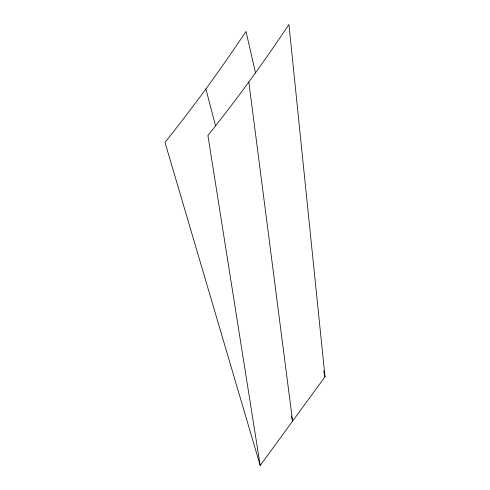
<?xml version="1.0" encoding="UTF-8"?>
<svg xmlns="http://www.w3.org/2000/svg" width="490" height="490" viewBox="0 0 490 490"><rect width="100%" height="100%" fill="white"/><g stroke="black" fill="none" stroke-linecap="round" stroke-linejoin="round"><path stroke-width="0.73" d="M260.202 465.5L207.913 135.418C236.596 99.709 263.51 62.591 288.941 24.5L325.011 376.786L260.202 465.5L164.989 142.351C193.673 106.642 220.586 69.525 246.017 31.434L255.572 73.206M205.898 88.917L215.551 125.912M291.256 415.961L292.61 421.143L248.822 81.983M323.651 370.82L325.011 376.786"/></g></svg>
